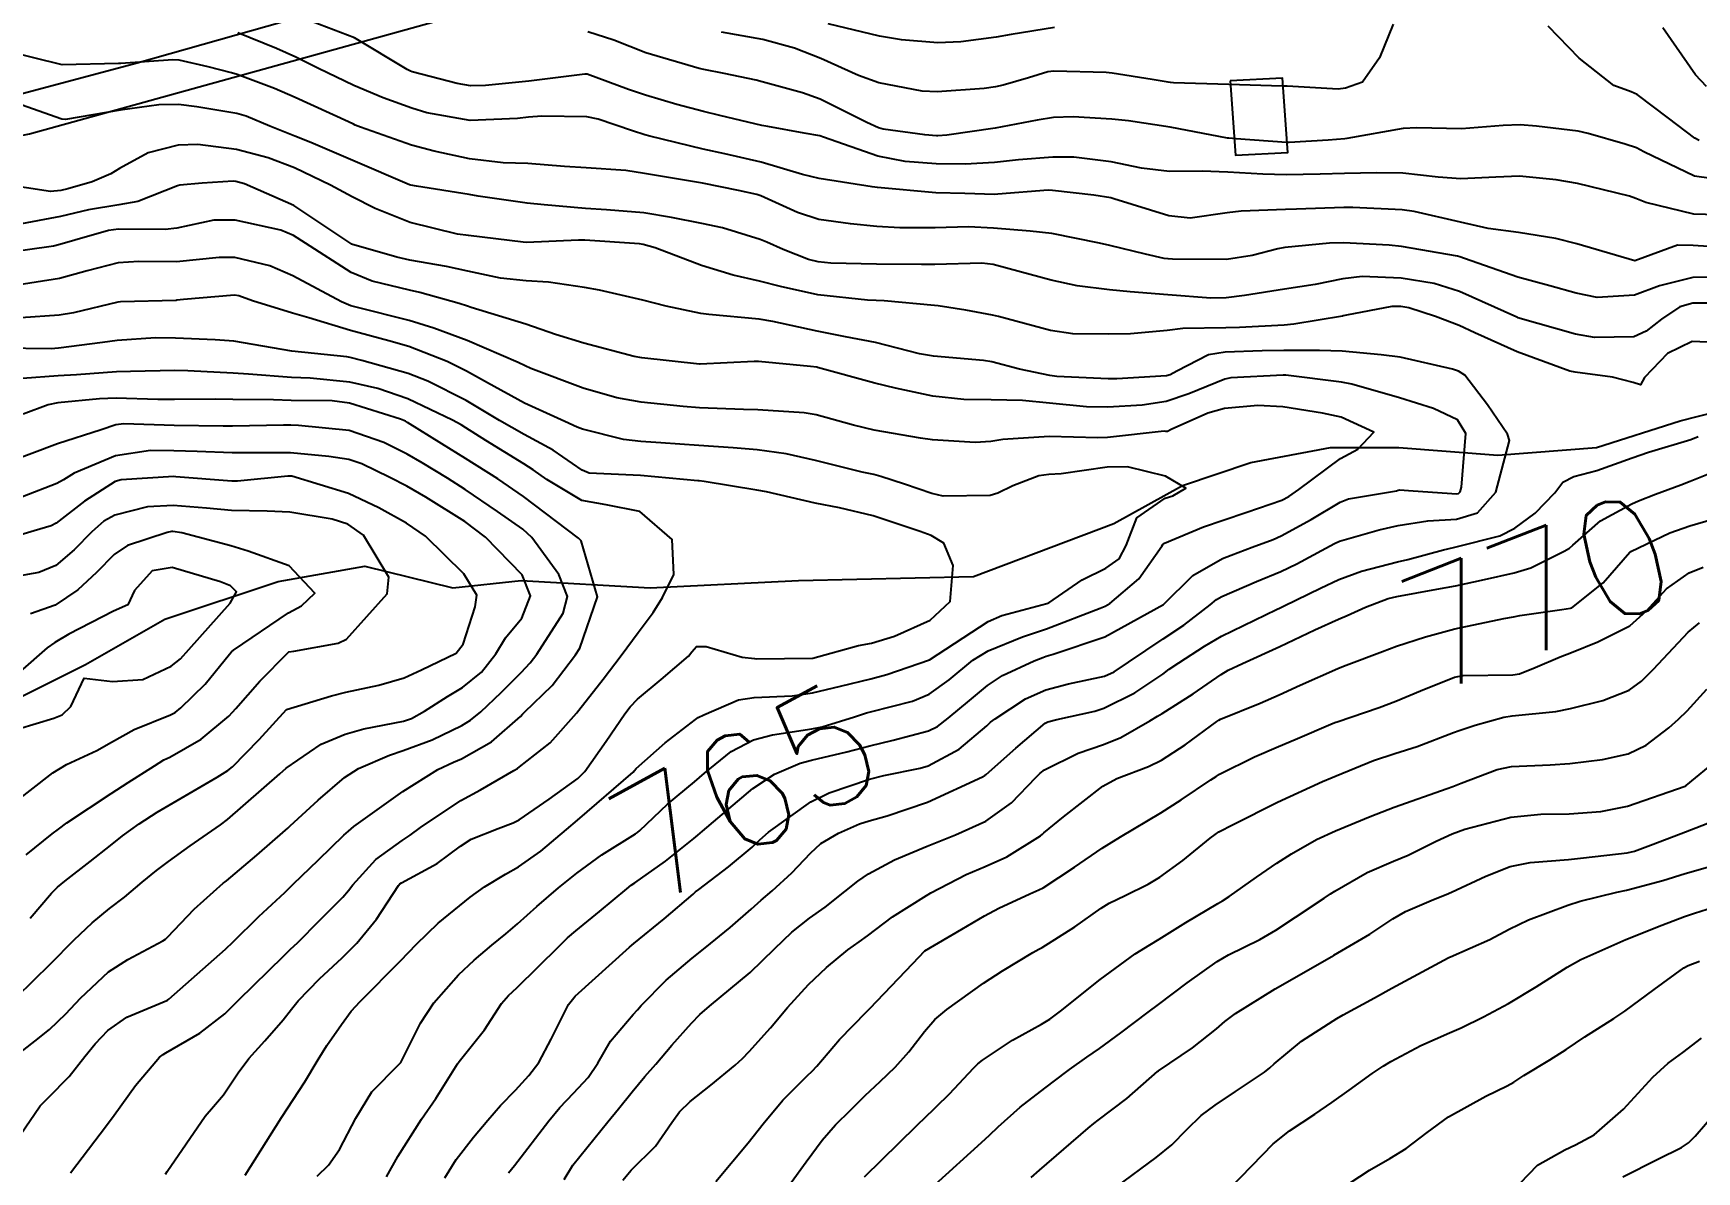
# Model space of a CAD drawing. Header units: metres. Extents: x 318500 to 325275, y 7408834 to 7428799.
# Drawn here: x 322262.3 to 322319.3, y 7422409.1 to 7422448.2 of the extents above; entities that cross this region are included whole.
import ezdxf
from ezdxf.enums import TextEntityAlignment as Align

# ---------------------------------------------------------------- set-up
doc = ezdxf.new("R2010")
doc.units = ezdxf.units.M
doc.header["$MEASUREMENT"] = 0
for name, color, linetype in [('Cotas', 45, 'Continuous'), ('Curvas de Nivel 1m', 11, 'Continuous'), ('Curvas de Nivel 5m', 15, 'Continuous'), ('Edificações', 30, 'Continuous'), ('Hidrografia', 140, 'Continuous'), ('Vias Primárias', 230, 'Continuous'), ('Vias Secundárias', 230, 'Continuous')]:
    doc.layers.add(name, color=color, linetype=linetype)
doc.styles.add('Style-STANDARD', font='STANDARD.shx')

msp = doc.modelspace()

# ---------------------------------------------------------------- linework, layer by layer
at = {"layer": 'Curvas de Nivel 1m', "flags": 128}
for points, elevation in [([(322320.816, 7422441.958), (322319.214, 7422442.003), (322317.575, 7422442.396), (322317.222, 7422442.537), (322317.012, 7422442.615), (322315.229, 7422443.047), (322314.493, 7422443.179), (322313.233, 7422443.298), (322312.427, 7422443.274), (322311.231, 7422443.208), (322310.451, 7422443.272), (322309.233, 7422443.41), (322308.335, 7422443.418), (322307.233, 7422443.389), (322306.404, 7422443.37), (322305.232, 7422443.353), (322304.432, 7422443.372), (322303.233, 7422443.441), (322302.356, 7422443.476), (322301.233, 7422443.466), (322300.28, 7422443.578), (322299.237, 7422443.796), (322297.95, 7422443.949), (322297.239, 7422443.957), (322296.062, 7422443.858), (322295.236, 7422443.772), (322294.228, 7422443.712), (322293.235, 7422443.724), (322292.167, 7422443.806), (322291.239, 7422443.986), (322289.372, 7422444.645), (322289.249, 7422444.685), (322288.703, 7422444.778), (322287.458, 7422445.003), (322287.252, 7422445.046), (322285.822, 7422445.388), (322285.257, 7422445.519), (322284.341, 7422445.757), (322283.262, 7422446.08), (322282.682, 7422446.277), (322281.269, 7422446.797), (322281.192, 7422446.804), (322279.267, 7422446.565), (322277.776, 7422446.414), (322277.265, 7422446.406), (322276.807, 7422446.479), (322275.269, 7422446.884), (322275.212, 7422446.904), (322275.098, 7422446.963), (322273.286, 7422448.052), (322271.609, 7422448.693)], 772), ([(322319.715, 7422440.89), (322319.198, 7422440.926), (322318.65, 7422440.933), (322317.19, 7422440.4), (322315.198, 7422440.979), (322314.48, 7422441.161), (322313.204, 7422441.372), (322312.164, 7422441.512), (322311.209, 7422441.728), (322309.625, 7422442.093), (322309.215, 7422442.144), (322307.517, 7422442.225), (322307.215, 7422442.228), (322305.595, 7422442.173), (322305.214, 7422442.163), (322303.696, 7422442.1), (322303.212, 7422442.04), (322301.95, 7422441.861), (322301.21, 7422441.94), (322299.332, 7422442.525), (322299.219, 7422442.555), (322298.637, 7422442.649), (322297.222, 7422442.816), (322297.073, 7422442.821), (322295.353, 7422442.689), (322295.231, 7422442.679), (322294.22, 7422442.705), (322293.22, 7422442.73), (322291.222, 7422442.913), (322291.037, 7422442.938), (322289.227, 7422443.222), (322288.65, 7422443.357), (322287.235, 7422443.778), (322285.988, 7422444.07), (322285.241, 7422444.231), (322283.417, 7422444.679), (322283.248, 7422444.724), (322282.823, 7422444.856), (322281.641, 7422445.261), (322281.255, 7422445.344), (322279.716, 7422445.365), (322279.254, 7422445.331), (322278.884, 7422445.283), (322277.253, 7422445.215), (322275.773, 7422445.47), (322275.257, 7422445.631), (322274.273, 7422445.988), (322273.264, 7422446.418), (322272.059, 7422447.002), (322271.276, 7422447.387), (322270.619, 7422447.681), (322269.288, 7422448.221)], 771), ([(322320.466, 7422443.127), (322319.234, 7422443.303), (322317.505, 7422444.138), (322317.248, 7422444.273), (322316.865, 7422444.406), (322315.597, 7422444.768), (322315.254, 7422444.842), (322313.822, 7422445.018), (322313.256, 7422445.066), (322312.68, 7422445.042), (322311.254, 7422444.922), (322309.712, 7422444.961), (322309.254, 7422444.942), (322307.317, 7422444.596), (322307.251, 7422444.587), (322306.68, 7422444.539), (322305.344, 7422444.463), (322305.249, 7422444.463), (322303.527, 7422444.586), (322303.268, 7422444.608), (322303.25, 7422444.609), (322303.228, 7422444.612), (322301.254, 7422444.984), (322299.83, 7422445.205), (322299.256, 7422445.264), (322297.937, 7422445.34), (322297.257, 7422445.32), (322296.703, 7422445.228), (322295.253, 7422444.953), (322293.599, 7422444.715), (322293.287, 7422444.681), (322293.249, 7422444.682), (322292.843, 7422444.726), (322291.422, 7422444.918), (322291.252, 7422444.965), (322290.86, 7422445.148), (322289.262, 7422445.943), (322288.647, 7422446.162), (322287.267, 7422446.543), (322287.059, 7422446.595), (322285.965, 7422446.82), (322285.272, 7422446.96), (322285.104, 7422447), (322283.28, 7422447.538), (322282.181, 7422447.972), (322281.291, 7422448.259)], 773), ([(322308.909, 7422448.516), (322308.439, 7422447.366), (322307.85, 7422446.531), (322307.268, 7422446.318), (322307.018, 7422446.293), (322305.268, 7422446.385), (322305.098, 7422446.392), (322303.269, 7422446.446), (322301.371, 7422446.507), (322301.269, 7422446.519), (322301.189, 7422446.531), (322300.646, 7422446.619), (322299.273, 7422446.836), (322299.063, 7422446.854), (322297.274, 7422446.905), (322297.063, 7422446.882), (322296.403, 7422446.679), (322295.533, 7422446.422), (322295.267, 7422446.365), (322294.885, 7422446.315), (322293.265, 7422446.197), (322292.759, 7422446.221), (322291.268, 7422446.509), (322290.577, 7422446.757), (322289.278, 7422447.336), (322288.378, 7422447.689), (322287.288, 7422447.996), (322285.87, 7422448.243)], 774), ([(322319.403, 7422444.53), (322319.252, 7422444.603), (322318.35, 7422445.298), (322317.267, 7422446.101), (322317.063, 7422446.198), (322316.477, 7422446.412), (322315.284, 7422447.352), (322314.224, 7422448.446)], 774), ([(322319.748, 7422438.943), (322319.176, 7422438.947), (322318.74, 7422438.818), (322318.104, 7422438.391), (322317.58, 7422437.98), (322317.161, 7422437.795), (322315.808, 7422437.773), (322315.162, 7422437.883), (322313.186, 7422438.444), (322313.17, 7422438.449), (322313.147, 7422438.46), (322311.179, 7422439.35), (322310.314, 7422439.626), (322309.183, 7422439.809), (322307.845, 7422439.862), (322307.183, 7422439.784), (322306.227, 7422439.59), (322305.179, 7422439.422), (322303.808, 7422439.212), (322303.175, 7422439.125), (322302.651, 7422439.12), (322301.176, 7422439.235), (322299.886, 7422439.338), (322299.178, 7422439.408), (322298.067, 7422439.545), (322297.181, 7422439.733), (322295.74, 7422440.129), (322295.186, 7422440.273), (322294.806, 7422440.315), (322293.186, 7422440.275), (322292.733, 7422440.274), (322291.185, 7422440.284), (322289.628, 7422440.323), (322289.186, 7422440.364), (322288.858, 7422440.446), (322287.984, 7422440.788), (322287.432, 7422441.035), (322287.195, 7422441.127), (322285.909, 7422441.528), (322285.203, 7422441.684), (322284.163, 7422441.883), (322283.208, 7422442.041), (322281.934, 7422442.144), (322281.21, 7422442.194), (322279.788, 7422442.325), (322279.212, 7422442.382), (322277.524, 7422442.618), (322277.216, 7422442.669), (322275.415, 7422442.957), (322275.22, 7422442.99), (322275.174, 7422443.007), (322273.233, 7422443.846), (322271.791, 7422444.456), (322271.245, 7422444.677), (322270.388, 7422445.023), (322269.576, 7422445.358), (322269.254, 7422445.458), (322267.882, 7422445.686), (322267.257, 7422445.763), (322266.579, 7422445.754), (322265.255, 7422445.563), (322263.379, 7422445.246), (322263.251, 7422445.257), (322261.864, 7422445.749)], 769), ([(322319.93, 7422437.597), (322319.159, 7422437.629), (322318.317, 7422437.224), (322317.526, 7422436.396), (322317.385, 7422436.149), (322317.137, 7422436.226), (322316.429, 7422436.411), (322315.142, 7422436.573), (322314.96, 7422436.615), (322313.152, 7422437.274), (322311.709, 7422437.925), (322311.165, 7422438.174), (322310.354, 7422438.492), (322309.448, 7422438.781), (322309.173, 7422438.834), (322308.86, 7422438.827), (322307.306, 7422438.529), (322307.192, 7422438.507), (322307.17, 7422438.501), (322305.495, 7422438.225), (322305.165, 7422438.195), (322303.638, 7422438.108), (322303.163, 7422438.101), (322301.693, 7422438.074), (322301.161, 7422438.011), (322299.893, 7422437.895), (322299.159, 7422437.883), (322297.919, 7422437.898), (322297.16, 7422438.007), (322295.37, 7422438.485), (322295.168, 7422438.533), (322294.253, 7422438.704), (322293.308, 7422438.855), (322293.172, 7422438.871), (322291.45, 7422439.023), (322291.173, 7422439.037), (322290.879, 7422439.047), (322289.175, 7422439.234), (322287.902, 7422439.514), (322287.179, 7422439.703), (322286.277, 7422439.91), (322285.184, 7422440.239), (322283.594, 7422440.846), (322283.192, 7422440.964), (322283.061, 7422440.982), (322281.193, 7422441.104), (322280.967, 7422441.11), (322279.192, 7422441.031), (322279.068, 7422441.036), (322277.195, 7422441.264), (322276.816, 7422441.316), (322275.201, 7422441.715), (322273.995, 7422442.192), (322273.214, 7422442.59), (322272.467, 7422442.998), (322271.229, 7422443.586), (322270.329, 7422443.928), (322269.238, 7422444.219), (322267.914, 7422444.386), (322267.239, 7422444.367), (322266.211, 7422444.105), (322265.227, 7422443.571), (322264.936, 7422443.383), (322264.297, 7422443.104), (322263.462, 7422442.871), (322263.215, 7422442.815), (322262.87, 7422442.781), (322261.218, 7422443.032)], 768), ([(322276.385, 7422408.936), (322276.776, 7422409.561), (322277.371, 7422410.337), (322277.86, 7422410.919), (322278.3, 7422411.413), (322278.805, 7422411.94), (322279.267, 7422412.45), (322279.611, 7422412.898), (322280.035, 7422413.689), (322280.622, 7422414.883), (322280.853, 7422415.165), (322282.721, 7422416.852), (322282.803, 7422416.92), (322282.872, 7422416.978), (322283.903, 7422417.821), (322284.898, 7422418.671), (322284.983, 7422418.744), (322285.091, 7422418.827), (322286.119, 7422419.605), (322286.922, 7422420.28), (322287.187, 7422420.535), (322287.481, 7422420.792), (322288.941, 7422421.834), (322289.563, 7422422.144), (322290.949, 7422422.618), (322291.443, 7422422.743), (322292.687, 7422422.991), (322292.955, 7422423.075), (322294.023, 7422423.645), (322294.976, 7422424.449), (322295.101, 7422424.566), (322295.254, 7422424.687), (322296.299, 7422425.368), (322296.995, 7422425.681), (322297.774, 7422425.883), (322299.003, 7422426.153), (322299.342, 7422426.298), (322299.828, 7422426.628), (322301.018, 7422427.434), (322301.723, 7422427.903), (322302.628, 7422428.594), (322302.85, 7422428.774), (322303.034, 7422428.883), (322304.22, 7422429.395), (322305.048, 7422429.737), (322305.606, 7422429.998), (322306.6, 7422430.537), (322306.891, 7422430.704), (322307.064, 7422430.784), (322308.42, 7422431.167), (322309.072, 7422431.317), (322310.096, 7422431.473), (322311.076, 7422431.54), (322311.802, 7422431.747), (322312.426, 7422432.46), (322312.89, 7422434.235), (322312.828, 7422434.454), (322312.136, 7422435.454), (322311.358, 7422436.477), (322311.142, 7422436.609), (322310.945, 7422436.681), (322309.149, 7422437.096), (322308.498, 7422437.168), (322307.151, 7422437.294), (322306.374, 7422437.32), (322305.151, 7422437.322), (322304.413, 7422437.309), (322303.15, 7422437.268), (322302.569, 7422437.176), (322301.489, 7422436.607), (322301.262, 7422436.485), (322301.138, 7422436.453), (322299.426, 7422436.346), (322299.136, 7422436.347), (322297.371, 7422436.432), (322297.137, 7422436.46), (322296.092, 7422436.68), (322295.144, 7422436.93), (322294.854, 7422436.984), (322293.146, 7422437.124), (322292.661, 7422437.213), (322291.153, 7422437.591), (322290.124, 7422437.792), (322289.158, 7422437.981), (322287.637, 7422438.319), (322287.164, 7422438.394), (322285.438, 7422438.554), (322285.166, 7422438.586), (322283.98, 7422438.842), (322283.172, 7422439.045), (322281.69, 7422439.387), (322281.176, 7422439.488), (322279.945, 7422439.666), (322279.178, 7422439.712), (322278.295, 7422439.803), (322277.181, 7422440.04), (322276.444, 7422440.202), (322275.185, 7422440.422), (322274.741, 7422440.522), (322273.19, 7422440.975), (322273.161, 7422440.99), (322271.209, 7422442.293), (322269.521, 7422443.035), (322269.221, 7422443.124), (322269.129, 7422443.134), (322268.06, 7422443.057), (322267.294, 7422442.993), (322267.219, 7422442.974), (322265.861, 7422442.433), (322265.208, 7422442.318), (322264.163, 7422442.148), (322263.202, 7422441.916), (322261.687, 7422441.632)], 767), ([(322274.389, 7422408.966), (322274.777, 7422409.665), (322275.586, 7422410.948), (322276.078, 7422411.663), (322276.819, 7422412.852), (322276.85, 7422412.899), (322276.881, 7422412.929), (322277.744, 7422414.013), (322278.327, 7422414.915), (322278.57, 7422415.196), (322278.855, 7422415.458), (322280.302, 7422416.889), (322280.59, 7422417.169), (322280.878, 7422417.413), (322281.686, 7422418.07), (322282.623, 7422418.854), (322282.78, 7422418.974), (322282.903, 7422419.056), (322283.957, 7422419.797), (322284.926, 7422420.577), (322285.066, 7422420.69), (322285.223, 7422420.826), (322286.945, 7422422.292), (322287.695, 7422422.789), (322288.573, 7422423.159), (322288.957, 7422423.262), (322290.166, 7422423.554), (322290.965, 7422423.763), (322291.755, 7422423.952), (322292.973, 7422424.269), (322293.275, 7422424.416), (322293.649, 7422424.71), (322294.374, 7422425.314), (322294.997, 7422425.83), (322295.515, 7422426.172), (322296.593, 7422426.674), (322296.894, 7422426.788), (322297.012, 7422426.83), (322297.247, 7422426.902), (322299.019, 7422427.501), (322301.03, 7422428.61), (322302.038, 7422429.607), (322303.054, 7422430.18), (322303.345, 7422430.296), (322304.068, 7422430.575), (322304.785, 7422430.843), (322305.066, 7422430.965), (322306.093, 7422431.526), (322307.084, 7422432.118), (322307.378, 7422432.234), (322309.021, 7422432.511), (322309.076, 7422432.525), (322309.123, 7422432.543), (322309.593, 7422432.502), (322311.089, 7422432.406), (322311.148, 7422432.42), (322311.201, 7422432.478), (322311.246, 7422432.632), (322311.395, 7422434.476), (322311.117, 7422434.946), (322310.285, 7422435.33), (322309.128, 7422435.693), (322307.491, 7422436.17), (322307.136, 7422436.239), (322305.223, 7422436.474), (322305.139, 7422436.477), (322303.339, 7422436.385), (322303.136, 7422436.34), (322301.9, 7422435.831), (322301.124, 7422435.575), (322300.295, 7422435.45), (322299.121, 7422435.375), (322298.385, 7422435.387), (322297.123, 7422435.515), (322296.198, 7422435.605), (322295.124, 7422435.632), (322294.185, 7422435.644), (322293.126, 7422435.758), (322291.844, 7422436.025), (322291.132, 7422436.203), (322289.165, 7422436.744), (322289.14, 7422436.753), (322288.924, 7422436.773), (322287.142, 7422436.945), (322286.997, 7422436.948), (322285.14, 7422436.849), (322285.118, 7422436.852), (322283.143, 7422437.065), (322282.881, 7422437.117), (322281.15, 7422437.574), (322280.177, 7422437.873), (322279.16, 7422438.22), (322277.295, 7422438.802), (322277.169, 7422438.844), (322276.882, 7422438.934), (322275.53, 7422439.311), (322275.174, 7422439.396), (322273.893, 7422439.695), (322273.18, 7422439.994), (322271.612, 7422441.006), (322271.194, 7422441.272), (322270.766, 7422441.447), (322269.201, 7422441.788), (322268.46, 7422441.792), (322267.197, 7422441.517), (322266.801, 7422441.469), (322265.196, 7422441.48), (322264.852, 7422441.439), (322263.698, 7422441.112), (322263.188, 7422440.958), (322262.966, 7422440.902), (322261.185, 7422440.647)], 766), ([(322269.545, 7422409.028), (322270.79, 7422411.01), (322271.582, 7422412.229), (322272.042, 7422412.998), (322272.346, 7422413.476), (322272.838, 7422414.196), (322273.18, 7422414.65), (322273.48, 7422414.981), (322274.864, 7422416.378), (322275.415, 7422416.952), (322276.153, 7422417.669), (322276.89, 7422418.274), (322277.26, 7422418.561), (322277.748, 7422418.922), (322278.462, 7422419.359), (322278.911, 7422419.612), (322279.678, 7422420.14), (322280.559, 7422420.886), (322280.933, 7422421.207), (322282.839, 7422422.852), (322282.891, 7422422.911), (322282.952, 7422422.985), (322283.941, 7422423.865), (322284.978, 7422424.667), (322285.079, 7422424.727), (322285.263, 7422424.826), (322286.462, 7422425.334), (322286.989, 7422425.413), (322288.294, 7422425.476), (322288.992, 7422425.574), (322289.955, 7422425.801), (322291, 7422426.055), (322291.541, 7422426.202), (322293.01, 7422426.707), (322295.023, 7422428.028), (322295.482, 7422428.229), (322297.03, 7422428.642), (322297.096, 7422428.669), (322298.239, 7422429.456), (322299.048, 7422429.849), (322299.512, 7422430.175), (322299.747, 7422430.63), (322300.119, 7422431.58), (322301.085, 7422432.255), (322301.353, 7422432.34), (322301.797, 7422432.603), (322301.094, 7422433.005), (322299.798, 7422433.33), (322299.097, 7422433.319), (322297.523, 7422433.092), (322297.094, 7422433.063), (322296.751, 7422433.016), (322295.86, 7422432.682), (322295.347, 7422432.426), (322295.085, 7422432.342), (322293.471, 7422432.328), (322293.085, 7422432.418), (322292.145, 7422432.734), (322291.343, 7422432.997), (322291.093, 7422433.065), (322290.695, 7422433.153), (322289.098, 7422433.55), (322288.09, 7422433.775), (322287.101, 7422433.915), (322286.274, 7422433.984), (322285.102, 7422434.062), (322283.794, 7422434.152), (322283.104, 7422434.204), (322282.516, 7422434.271), (322281.107, 7422434.619), (322280.922, 7422434.697), (322280.502, 7422434.889), (322279.119, 7422435.52), (322277.845, 7422436.208), (322277.135, 7422436.61), (322276.471, 7422436.94), (322275.147, 7422437.454), (322274.469, 7422437.651), (322273.155, 7422438.008), (322271.721, 7422438.445), (322271.164, 7422438.604), (322269.793, 7422439.031), (322269.326, 7422439.192), (322269.172, 7422439.215), (322267.429, 7422439.066), (322267.197, 7422439.043), (322267.17, 7422439.042), (322265.266, 7422438.992), (322265.168, 7422438.976), (322263.659, 7422438.616), (322263.161, 7422438.535), (322261.852, 7422438.447)], 764), ([(322266.803, 7422409.06), (322266.865, 7422409.153), (322268.168, 7422411.049), (322268.456, 7422411.384), (322268.801, 7422411.789), (322269.305, 7422412.54), (322269.669, 7422413.027), (322270.212, 7422413.636), (322270.84, 7422414.353), (322271.129, 7422414.724), (322271.356, 7422415.005), (322272.085, 7422415.77), (322272.865, 7422416.489), (322273.369, 7422416.983), (322274.047, 7422417.808), (322274.797, 7422418.962), (322274.843, 7422419.019), (322274.901, 7422419.056), (322276.129, 7422419.725), (322276.921, 7422420.313), (322277.294, 7422420.557), (322278.21, 7422420.917), (322278.729, 7422421.115), (322278.933, 7422421.222), (322279.97, 7422421.924), (322280.948, 7422422.64), (322281.19, 7422422.876), (322281.916, 7422423.915), (322282.559, 7422424.856), (322282.74, 7422425.097), (322282.988, 7422425.361), (322283.809, 7422426.031), (322284.743, 7422426.833), (322284.861, 7422426.982), (322285.013, 7422427.164), (322285.349, 7422427.161), (322286.585, 7422426.806), (322287.009, 7422426.75), (322287.063, 7422426.745), (322289.01, 7422426.77), (322290.573, 7422427.196), (322291.015, 7422427.286), (322291.804, 7422427.524), (322293.024, 7422428.074), (322293.718, 7422428.71), (322293.815, 7422429.942), (322293.497, 7422430.713), (322293.064, 7422430.97), (322292.682, 7422431.11), (322291.074, 7422431.652), (322289.919, 7422431.92), (322289.08, 7422432.085), (322287.412, 7422432.468), (322287.086, 7422432.53), (322285.276, 7422432.827), (322285.111, 7422432.851), (322285.09, 7422432.854), (322285.066, 7422432.854), (322283.092, 7422433.032), (322281.334, 7422433.118), (322281.093, 7422433.211), (322280.107, 7422433.902), (322279.105, 7422434.443), (322278.264, 7422434.918), (322277.12, 7422435.604), (322275.806, 7422436.274), (322275.134, 7422436.537), (322273.54, 7422436.984), (322273.141, 7422437.084), (322273.024, 7422437.109), (322271.144, 7422437.298), (322270.805, 7422437.356), (322269.149, 7422437.642), (322268.511, 7422437.688), (322267.15, 7422437.75), (322266.469, 7422437.758), (322265.149, 7422437.667), (322264.644, 7422437.601), (322263.144, 7422437.396), (322262.885, 7422437.383), (322261.144, 7422437.407)], 763), ([(322263.554, 7422409.108), (322264.786, 7422410.727), (322265.051, 7422411.087), (322265.78, 7422412.105), (322266.6, 7422413.072), (322266.725, 7422413.168), (322266.822, 7422413.223), (322267.988, 7422413.897), (322268.843, 7422414.565), (322269.082, 7422414.801), (322269.309, 7422415.033), (322270.865, 7422416.554), (322271.098, 7422416.777), (322271.336, 7422417.005), (322272.105, 7422417.774), (322272.894, 7422418.569), (322273.087, 7422418.798), (322273.229, 7422418.985), (322274.023, 7422419.863), (322274.923, 7422420.516), (322275.194, 7422420.688), (322275.55, 7422420.951), (322276.94, 7422421.881), (322277.612, 7422422.254), (322278.756, 7422422.912), (322278.876, 7422422.986), (322278.952, 7422423.034), (322280.002, 7422423.857), (322280.901, 7422424.881), (322280.935, 7422424.926), (322280.981, 7422424.979), (322281.821, 7422426.044), (322282.432, 7422426.859), (322283.018, 7422427.647), (322283.535, 7422428.335), (322283.851, 7422428.842), (322284.244, 7422429.636), (322284.179, 7422430.839), (322283.074, 7422431.793), (322281.916, 7422432.028), (322281.079, 7422432.178), (322279.882, 7422432.898), (322279.42, 7422433.232), (322279.095, 7422433.436), (322277.792, 7422434.234), (322277.107, 7422434.668), (322276.945, 7422434.769), (322276.653, 7422434.937), (322275.12, 7422435.659), (322274.085, 7422436.016), (322273.129, 7422436.235), (322271.766, 7422436.368), (322271.131, 7422436.399), (322269.653, 7422436.512), (322269.133, 7422436.545), (322267.572, 7422436.625), (322267.133, 7422436.631), (322265.613, 7422436.605), (322265.133, 7422436.595), (322263.752, 7422436.489), (322263.13, 7422436.452), (322261.91, 7422436.357)], 762), ([(322261.694, 7422410.218), (322262.315, 7422411.125), (322262.515, 7422411.402), (322262.799, 7422411.695), (322263.506, 7422412.413), (322264.04, 7422413.102), (322264.394, 7422413.529), (322264.834, 7422413.992), (322265.477, 7422414.447), (322266.849, 7422415.017), (322266.882, 7422415.037), (322266.924, 7422415.069), (322268.867, 7422416.787), (322269.132, 7422417.036), (322270.008, 7422417.898), (322270.896, 7422418.73), (322271.04, 7422418.867), (322271.181, 7422419.007), (322272.06, 7422419.851), (322272.926, 7422420.695), (322273.08, 7422420.835), (322273.262, 7422420.985), (322274.942, 7422422.188), (322276.144, 7422422.942), (322276.687, 7422423.201), (322276.956, 7422423.315), (322277.99, 7422423.895), (322278.978, 7422424.77), (322279.047, 7422424.841), (322279.123, 7422424.908), (322280.063, 7422425.825), (322280.864, 7422426.882), (322281.012, 7422427.108), (322281.625, 7422428.871), (322281.059, 7422430.786), (322280.97, 7422430.881), (322279.081, 7422432.314), (322278.204, 7422432.919), (322277.097, 7422433.618), (322276.282, 7422434.123), (322275.109, 7422434.855), (322275.042, 7422434.894), (322274.871, 7422434.964), (322273.118, 7422435.514), (322272.52, 7422435.595), (322271.119, 7422435.611), (322270.514, 7422435.624), (322269.119, 7422435.645), (322268.516, 7422435.652), (322267.118, 7422435.636), (322266.55, 7422435.644), (322265.119, 7422435.691), (322264.548, 7422435.669), (322263.116, 7422435.521), (322262.78, 7422435.46), (322261.929, 7422435.138)], 761), ([(322261.694, 7422415.132), (322262.862, 7422416.278), (322263.671, 7422417.108), (322264.288, 7422417.69), (322264.886, 7422418.176), (322265.407, 7422418.57), (322266.008, 7422419.079), (322266.502, 7422419.478), (322266.911, 7422419.788), (322267.654, 7422420.324), (322268.69, 7422421.044), (322268.932, 7422421.228), (322270.73, 7422422.796), (322270.95, 7422422.99), (322272.141, 7422423.82), (322272.968, 7422424.161), (322273.614, 7422424.336), (322274.975, 7422424.607), (322275.238, 7422424.694), (322275.695, 7422424.949), (322276.478, 7422425.448), (322276.992, 7422425.763), (322277.644, 7422426.28), (322278.141, 7422426.919), (322278.47, 7422427.461), (322279.022, 7422428.139), (322279.321, 7422428.906), (322279.041, 7422429.629), (322277.776, 7422430.923), (322277.068, 7422431.458), (322275.738, 7422432.292), (322275.086, 7422432.666), (322274.498, 7422432.969), (322273.541, 7422433.43), (322273.096, 7422433.577), (322272.407, 7422433.687), (322271.098, 7422433.808), (322269.884, 7422433.815), (322269.098, 7422433.806), (322267.891, 7422433.851), (322267.098, 7422433.876), (322266.29, 7422433.886), (322265.096, 7422433.704), (322263.677, 7422433.111), (322263.315, 7422432.888), (322263.085, 7422432.754), (322261.91, 7422432.305)], 759), ([(322278.57, 7422409.114), (322278.775, 7422409.363), (322279.952, 7422410.893), (322280.331, 7422411.353), (322280.804, 7422411.844), (322281.306, 7422412.379), (322281.633, 7422412.868), (322282.07, 7422413.623), (322282.845, 7422414.546), (322282.992, 7422414.704), (322283.116, 7422414.847), (322283.976, 7422415.722), (322284.866, 7422416.476), (322285.308, 7422416.823), (322286.168, 7422417.524), (322286.89, 7422418.156), (322287.229, 7422418.461), (322287.614, 7422418.789), (322288.289, 7422419.4), (322288.92, 7422420.074), (322289.284, 7422420.407), (322289.891, 7422420.76), (322290.609, 7422421.078), (322290.934, 7422421.184), (322291.55, 7422421.355), (322292.941, 7422421.825), (322294.827, 7422422.692), (322294.906, 7422422.736), (322294.951, 7422422.771), (322295.963, 7422423.682), (322296.978, 7422424.534), (322297.068, 7422424.579), (322297.371, 7422424.664), (322298.678, 7422424.951), (322298.986, 7422425.049), (322300.046, 7422425.572), (322301.004, 7422426.222), (322301.23, 7422426.385), (322301.556, 7422426.605), (322302.437, 7422427.175), (322303.019, 7422427.523), (322304.903, 7422428.436), (322305.029, 7422428.495), (322305.164, 7422428.558), (322306.412, 7422429.167), (322307.044, 7422429.47), (322307.817, 7422429.754), (322309.053, 7422430.071), (322309.407, 7422430.153), (322310.633, 7422430.486), (322310.976, 7422430.567), (322311.062, 7422430.583), (322312.561, 7422430.965), (322313.072, 7422431.224), (322313.779, 7422431.743), (322314.446, 7422432.436), (322314.725, 7422432.802), (322315.096, 7422433.004), (322315.885, 7422433.206), (322317.102, 7422433.642), (322317.664, 7422433.835), (322319.109, 7422434.266), (322319.367, 7422434.376)], 768), ([(322262.168, 7422417.843), (322262.894, 7422418.705), (322263.103, 7422418.91), (322263.352, 7422419.113), (322264.224, 7422419.787), (322264.919, 7422420.343), (322265.336, 7422420.674), (322265.903, 7422421.08), (322266.528, 7422421.481), (322266.937, 7422421.727), (322268.578, 7422422.678), (322268.949, 7422422.907), (322269.109, 7422423.038), (322270.019, 7422423.97), (322270.962, 7422425.01), (322272.505, 7422425.477), (322272.989, 7422425.597), (322274.129, 7422425.837), (322274.997, 7422426.095), (322275.592, 7422426.36), (322276.771, 7422426.934), (322277.013, 7422427.243), (322277.427, 7422428.525), (322277.484, 7422428.925), (322277.041, 7422429.662), (322275.729, 7422430.95), (322275.067, 7422431.398), (322274.125, 7422431.924), (322273.081, 7422432.41), (322271.135, 7422433.01), (322271.09, 7422433.014), (322271.001, 7422433.011), (322269.282, 7422432.842), (322269.087, 7422432.841), (322267.164, 7422432.993), (322267.089, 7422432.995), (322265.291, 7422432.884), (322265.086, 7422432.825), (322264.034, 7422432.148), (322263.064, 7422431.402), (322262.883, 7422431.302), (322262.31, 7422431.131), (322261.356, 7422430.845)], 758), ([(322280.481, 7422408.884), (322280.775, 7422409.366), (322281.971, 7422410.862), (322282.346, 7422411.308), (322282.805, 7422411.882), (322283.247, 7422412.412), (322283.621, 7422412.842), (322284.175, 7422413.491), (322284.841, 7422414.248), (322285.132, 7422414.539), (322285.463, 7422414.821), (322286.862, 7422415.983), (322287.693, 7422416.788), (322288.288, 7422417.369), (322288.886, 7422417.843), (322289.434, 7422418.222), (322290.108, 7422418.758), (322290.543, 7422419.116), (322290.909, 7422419.367), (322291.807, 7422419.847), (322292.924, 7422420.313), (322293.212, 7422420.429), (322293.903, 7422420.705), (322294.935, 7422421.176), (322295.822, 7422421.801), (322296.651, 7422422.673), (322296.799, 7422422.825), (322296.954, 7422422.938), (322298.106, 7422423.51), (322298.967, 7422423.803), (322299.563, 7422424.039), (322300.558, 7422424.616), (322300.821, 7422424.774), (322300.984, 7422424.867), (322302.049, 7422425.545), (322303.004, 7422426.206), (322303.244, 7422426.349), (322303.741, 7422426.579), (322305.016, 7422427.164), (322306.223, 7422427.743), (322307.026, 7422428.101), (322307.323, 7422428.231), (322307.961, 7422428.521), (322308.734, 7422428.813), (322309.036, 7422428.886), (322310.402, 7422429.128), (322311.042, 7422429.253), (322312.042, 7422429.468), (322313.049, 7422429.69), (322313.629, 7422429.867), (322314.771, 7422430.433), (322314.948, 7422430.545), (322315.063, 7422430.643), (322316.018, 7422431.474), (322317.085, 7422432.066), (322317.32, 7422432.164), (322317.904, 7422432.392), (322318.767, 7422432.71), (322319.095, 7422432.833), (322319.89, 7422433.16)], 769), ([(322262.034, 7422420.013), (322262.924, 7422420.734), (322263.144, 7422420.9), (322263.428, 7422421.113), (322264.94, 7422422.121), (322265.53, 7422422.498), (322266.431, 7422423.075), (322266.752, 7422423.273), (322266.955, 7422423.375), (322268.026, 7422423.992), (322268.976, 7422424.777), (322269.107, 7422424.909), (322269.22, 7422425.036), (322270.042, 7422425.976), (322271.009, 7422426.961), (322271.041, 7422426.979), (322271.208, 7422427.008), (322272.729, 7422427.276), (322273.014, 7422427.417), (322274.412, 7422428.969), (322274.466, 7422429.541), (322273.592, 7422430.982), (322273.066, 7422431.36), (322272.525, 7422431.539), (322271.071, 7422431.773), (322270.289, 7422431.805), (322269.072, 7422431.832), (322268.219, 7422431.907), (322267.074, 7422432.009), (322266.189, 7422431.963), (322265.069, 7422431.668), (322264.697, 7422431.464), (322264.283, 7422431.102), (322263.676, 7422430.485), (322263.042, 7422429.949), (322262.464, 7422429.704), (322261.035, 7422429.451)], 757), ([(322261.496, 7422421.702), (322262.947, 7422422.835), (322263.409, 7422423.113), (322264.452, 7422423.603), (322264.962, 7422423.884), (322265.738, 7422424.313), (322266.976, 7422424.823), (322267.139, 7422424.906), (322267.334, 7422425.065), (322268.171, 7422425.874), (322269.008, 7422426.902), (322269.069, 7422426.979), (322269.136, 7422427.038), (322271.023, 7422428.322), (322271.474, 7422428.557), (322271.927, 7422429.001), (322271.044, 7422429.931), (322269.643, 7422430.439), (322269.054, 7422430.621), (322267.37, 7422431.065), (322267.061, 7422431.111), (322267.019, 7422431.112), (322266.867, 7422431.072), (322265.506, 7422430.632), (322265.048, 7422430.323), (322264.438, 7422429.7), (322263.806, 7422429.108), (322263.025, 7422428.59), (322262.177, 7422428.288)], 756), ([(322285.685, 7422408.816), (322286.783, 7422410.137), (322287.3, 7422410.792), (322287.982, 7422411.602), (322288.815, 7422412.432), (322288.988, 7422412.598), (322289.141, 7422412.767), (322289.915, 7422413.678), (322290.848, 7422414.632), (322290.905, 7422414.693), (322290.956, 7422414.748), (322292.435, 7422416.296), (322292.847, 7422416.72), (322294.116, 7422417.467), (322294.889, 7422417.929), (322295.388, 7422418.19), (322296.443, 7422418.675), (322296.76, 7422418.813), (322296.903, 7422418.889), (322297.974, 7422419.595), (322298.924, 7422420.248), (322299.163, 7422420.4), (322299.56, 7422420.631), (322300.938, 7422421.456), (322301.638, 7422421.908), (322302.65, 7422422.593), (322302.832, 7422422.711), (322302.953, 7422422.784), (322304.156, 7422423.378), (322304.968, 7422423.736), (322305.546, 7422423.977), (322306.853, 7422424.532), (322306.942, 7422424.569), (322306.981, 7422424.584), (322308.427, 7422425.077), (322308.992, 7422425.29), (322309.846, 7422425.648), (322311.004, 7422426.112), (322311.311, 7422426.169), (322313.006, 7422426.192), (322313.232, 7422426.223), (322313.77, 7422426.442), (322314.636, 7422426.812), (322315.015, 7422426.955), (322315.924, 7422427.322), (322317.025, 7422427.879), (322317.594, 7422428.392), (322318.283, 7422429.14), (322319.05, 7422429.691), (322319.539, 7422429.886)], 771), ([(322288.261, 7422408.778), (322288.777, 7422409.484), (322289.321, 7422410.228), (322289.788, 7422410.76), (322290.292, 7422411.261), (322290.805, 7422411.766), (322291.311, 7422412.244), (322291.825, 7422412.735), (322292.301, 7422413.255), (322292.839, 7422413.961), (322293.193, 7422414.367), (322293.597, 7422414.709), (322294.859, 7422415.616), (322295.504, 7422416.043), (322296.547, 7422416.673), (322296.759, 7422416.784), (322296.873, 7422416.842), (322297.987, 7422417.55), (322298.893, 7422418.188), (322299.172, 7422418.36), (322299.712, 7422418.628), (322300.506, 7422419.016), (322300.91, 7422419.257), (322301.697, 7422419.824), (322302.633, 7422420.593), (322302.802, 7422420.72), (322302.932, 7422420.802), (322303.414, 7422421.062), (322304.943, 7422421.831), (322306.487, 7422422.537), (322306.81, 7422422.674), (322306.953, 7422422.733), (322308.227, 7422423.251), (322308.965, 7422423.494), (322309.728, 7422423.739), (322310.976, 7422424.216), (322311.166, 7422424.288), (322311.722, 7422424.469), (322312.695, 7422424.744), (322312.985, 7422424.786), (322314.486, 7422424.936), (322314.989, 7422425.037), (322316.095, 7422425.312), (322316.999, 7422425.668), (322317.422, 7422425.976), (322317.831, 7422426.388), (322319.023, 7422427.653), (322319.413, 7422427.979)], 772), ([(322290.772, 7422408.974), (322292.566, 7422410.723), (322292.68, 7422410.833), (322292.793, 7422410.939), (322293.691, 7422411.822), (322294.52, 7422412.695), (322294.667, 7422412.848), (322294.824, 7422412.978), (322295.852, 7422413.662), (322296.843, 7422414.209), (322297.128, 7422414.383), (322297.501, 7422414.66), (322298.861, 7422415.745), (322300.058, 7422416.622), (322300.561, 7422416.929), (322300.878, 7422417.122), (322301.791, 7422417.697), (322302.896, 7422418.348), (322303.051, 7422418.435), (322303.286, 7422418.584), (322304.224, 7422419.256), (322304.918, 7422419.731), (322305.419, 7422420.056), (322306.274, 7422420.54), (322306.933, 7422420.845), (322308.118, 7422421.339), (322308.941, 7422421.657), (322310.759, 7422422.294), (322310.949, 7422422.361), (322311.241, 7422422.476), (322312.47, 7422422.945), (322312.959, 7422423.053), (322314.286, 7422423.111), (322314.961, 7422423.154), (322316.089, 7422423.287), (322316.966, 7422423.485), (322317.579, 7422423.783), (322318.358, 7422424.379), (322318.688, 7422424.67), (322318.989, 7422424.959), (322319.666, 7422425.697)], 773), ([(322293.205, 7422408.713), (322294.785, 7422410.154), (322295.069, 7422410.405), (322295.366, 7422410.684), (322296.116, 7422411.361), (322296.808, 7422411.903), (322297.246, 7422412.231), (322297.81, 7422412.655), (322298.399, 7422413.074), (322298.831, 7422413.375), (322299.563, 7422413.906), (322300.503, 7422414.615), (322300.853, 7422414.884), (322301.838, 7422415.623), (322302.868, 7422416.359), (322303.259, 7422416.584), (322304.332, 7422417.115), (322304.883, 7422417.43), (322305.562, 7422417.878), (322306.545, 7422418.535), (322306.755, 7422418.68), (322306.904, 7422418.772), (322308.019, 7422419.413), (322308.919, 7422419.798), (322309.419, 7422420.006), (322310.38, 7422420.488), (322310.933, 7422420.742), (322311.358, 7422420.897), (322312.939, 7422421.313), (322313.967, 7422421.412), (322314.94, 7422421.425), (322316.027, 7422421.5), (322316.943, 7422421.686), (322318.913, 7422422.371), (322318.935, 7422422.385), (322318.95, 7422422.392), (322320.039, 7422423.284)], 774), ([(322299.417, 7422408.63), (322300.78, 7422409.635), (322301.319, 7422410.07), (322301.832, 7422410.6), (322302.322, 7422411.07), (322302.803, 7422411.425), (322303.496, 7422411.894), (322304.488, 7422412.565), (322304.675, 7422412.71), (322304.824, 7422412.844), (322305.759, 7422413.623), (322306.847, 7422414.323), (322306.977, 7422414.4), (322307.193, 7422414.527), (322308.26, 7422415.112), (322308.859, 7422415.441), (322310.786, 7422416.481), (322310.842, 7422416.509), (322310.871, 7422416.524), (322312.225, 7422417.114), (322312.885, 7422417.467), (322313.541, 7422417.793), (322314.898, 7422418.291), (322315.323, 7422418.424), (322316.576, 7422418.734), (322316.906, 7422418.811), (322318.156, 7422419.136), (322318.915, 7422419.374), (322319.68, 7422419.601)], 776), ([(322303.316, 7422408.582), (322304.785, 7422410.106), (322305.347, 7422410.552), (322306.22, 7422411.117), (322306.805, 7422411.523), (322307.397, 7422411.941), (322308.186, 7422412.516), (322308.563, 7422412.773), (322308.826, 7422412.928), (322309.851, 7422413.479), (322310.842, 7422413.916), (322311.234, 7422414.084), (322312.008, 7422414.463), (322312.855, 7422414.915), (322313.814, 7422415.486), (322314.867, 7422416.164), (322315.337, 7422416.423), (322316.887, 7422417.114), (322318.116, 7422417.605), (322318.895, 7422417.898), (322319.244, 7422418.019), (322320.326, 7422418.356)], 777), ([(322307.064, 7422408.527), (322308.092, 7422409.202), (322308.786, 7422409.598), (322309.353, 7422409.941), (322310.067, 7422410.491), (322310.805, 7422411.027), (322312.086, 7422411.735), (322312.816, 7422412.09), (322313.041, 7422412.224), (322313.381, 7422412.444), (322314.277, 7422412.987), (322314.834, 7422413.345), (322315.482, 7422413.778), (322316.477, 7422414.406), (322316.854, 7422414.66), (322317.855, 7422415.395), (322318.877, 7422416.141), (322319.019, 7422416.227), (322319.405, 7422416.365)], 778), ([(322312.964, 7422408.448), (322313.853, 7422409.371), (322314.792, 7422409.899), (322315.155, 7422410.064), (322315.795, 7422410.415), (322316.809, 7422411.293), (322317.806, 7422412.385), (322318.339, 7422412.866), (322318.833, 7422413.233), (322319.479, 7422413.725)], 779)]:
    msp.add_lwpolyline(points, dxfattribs=dict(at, elevation=elevation))
at = {"layer": 'Curvas de Nivel 5m', "flags": 128}
for points, elevation in [([(322297.296, 7422448.408), (322295.81, 7422448.167), (322295.291, 7422448.071), (322294.081, 7422447.915), (322293.287, 7422447.883), (322292.051, 7422447.976), (322291.29, 7422448.108), (322289.531, 7422448.533)], 775), ([(322319.649, 7422446.374), (322319.276, 7422446.776), (322318.151, 7422448.391)], 775), ([(322320.694, 7422439.866), (322319.184, 7422439.83), (322318.037, 7422439.536), (322317.178, 7422439.225), (322315.898, 7422439.14), (322315.179, 7422439.289), (322314.274, 7422439.537), (322313.184, 7422439.835), (322311.351, 7422440.478), (322311.191, 7422440.539), (322311.117, 7422440.555), (322309.196, 7422440.893), (322308.77, 7422440.94), (322307.197, 7422441.017), (322306.728, 7422441.006), (322305.194, 7422440.851), (322304.949, 7422440.808), (322304.067, 7422440.577), (322303.189, 7422440.443), (322301.342, 7422440.455), (322301.189, 7422440.463), (322301.058, 7422440.481), (322300.414, 7422440.622), (322299.194, 7422440.92), (322298.835, 7422441.006), (322297.2, 7422441.338), (322296.462, 7422441.416), (322295.203, 7422441.524), (322294.345, 7422441.561), (322293.202, 7422441.531), (322291.989, 7422441.525), (322291.202, 7422441.58), (322290.297, 7422441.665), (322289.206, 7422441.817), (322288.485, 7422442.057), (322287.217, 7422442.63), (322287.089, 7422442.673), (322286.455, 7422442.811), (322285.223, 7422443.06), (322284.95, 7422443.107), (322283.228, 7422443.398), (322282.591, 7422443.499), (322281.231, 7422443.589), (322280.488, 7422443.634), (322279.232, 7422443.732), (322278.39, 7422443.761), (322277.235, 7422443.898), (322276.024, 7422444.162), (322275.241, 7422444.371), (322273.492, 7422444.986), (322273.317, 7422445.055), (322273.251, 7422445.083), (322273.082, 7422445.162), (322271.26, 7422446.001), (322270.55, 7422446.308), (322269.268, 7422446.791), (322269.073, 7422446.848), (322268.266, 7422447.055), (322267.273, 7422447.282), (322267.055, 7422447.29), (322265.271, 7422447.165), (322265.199, 7422447.163), (322263.27, 7422447.12), (322261.277, 7422447.609)], 770), ([(322272.006, 7422408.998), (322272.392, 7422409.376), (322272.779, 7422409.912), (322273.34, 7422410.982), (322273.884, 7422411.893), (322274.818, 7422412.838), (322274.88, 7422412.898), (322274.913, 7422412.959), (322275.551, 7422414.238), (322276.009, 7422414.943), (322276.86, 7422415.904), (322277.387, 7422416.402), (322277.996, 7422416.919), (322278.477, 7422417.313), (322278.881, 7422417.652), (322279.542, 7422418.248), (322280.289, 7422418.889), (322280.628, 7422419.16), (322280.908, 7422419.385), (322281.772, 7422420.013), (322282.928, 7422420.735), (322282.997, 7422420.781), (322283.072, 7422420.849), (322284.02, 7422421.758), (322284.947, 7422422.522), (322285.294, 7422422.825), (322286.207, 7422423.566), (322286.967, 7422423.959), (322287.619, 7422424.141), (322288.974, 7422424.343), (322289.326, 7422424.415), (322290.435, 7422424.755), (322290.847, 7422424.886), (322290.983, 7422424.922), (322292.427, 7422425.29), (322292.992, 7422425.528), (322293.686, 7422426.024), (322294.497, 7422426.698), (322295.013, 7422427.023), (322296.2, 7422427.496), (322297.021, 7422427.777), (322298.863, 7422428.477), (322299.029, 7422428.546), (322299.193, 7422428.638), (322300.183, 7422429.483), (322300.972, 7422430.611), (322301.007, 7422430.665), (322301.061, 7422430.708), (322302.4, 7422431.267), (322303.074, 7422431.505), (322303.884, 7422431.772), (322305.084, 7422432.189), (322305.331, 7422432.311), (322305.671, 7422432.551), (322307.101, 7422433.619), (322307.693, 7422433.935), (322308.237, 7422434.519), (322307.118, 7422435.035), (322306.484, 7422435.176), (322305.123, 7422435.394), (322304.261, 7422435.435), (322303.121, 7422435.334), (322302.545, 7422435.17), (322301.291, 7422434.608), (322301.172, 7422434.547), (322301.109, 7422434.547), (322301.052, 7422434.554), (322299.107, 7422434.336), (322298.784, 7422434.322), (322297.107, 7422434.373), (322295.523, 7422434.269), (322295.105, 7422434.202), (322294.568, 7422434.162), (322293.105, 7422434.255), (322292.692, 7422434.313), (322291.108, 7422434.594), (322290.4, 7422434.757), (322289.115, 7422435.11), (322288.713, 7422435.179), (322287.117, 7422435.285), (322286.623, 7422435.302), (322285.118, 7422435.36), (322284.557, 7422435.397), (322283.121, 7422435.551), (322282.283, 7422435.702), (322281.127, 7422436.034), (322279.338, 7422436.706), (322279.138, 7422436.797), (322278.898, 7422436.912), (322277.151, 7422437.669), (322276.014, 7422438.09), (322275.161, 7422438.356), (322273.346, 7422438.809), (322273.168, 7422438.854), (322272.843, 7422438.993), (322271.179, 7422439.887), (322270.383, 7422440.223), (322269.185, 7422440.514), (322268.65, 7422440.513), (322267.183, 7422440.366), (322265.889, 7422440.377), (322265.182, 7422440.332), (322264.126, 7422440.053), (322263.177, 7422439.797), (322261.571, 7422439.541)], 765), ([(322261.702, 7422413.131), (322262.328, 7422413.624), (322262.834, 7422414.027), (322263.395, 7422414.558), (322263.892, 7422415.104), (322264.859, 7422416.009), (322265.515, 7422416.432), (322266.715, 7422417.072), (322266.811, 7422417.13), (322266.872, 7422417.193), (322267.788, 7422418.155), (322268.788, 7422419.042), (322268.853, 7422419.088), (322268.901, 7422419.129), (322269.935, 7422420.004), (322270.928, 7422420.864), (322271.004, 7422420.934), (322271.082, 7422421.008), (322272.039, 7422421.899), (322272.947, 7422422.669), (322273.427, 7422422.983), (322274.484, 7422423.441), (322274.96, 7422423.599), (322275.947, 7422423.964), (322276.973, 7422424.455), (322277.267, 7422424.635), (322277.618, 7422424.924), (322278.32, 7422425.587), (322279, 7422426.272), (322279.31, 7422426.601), (322279.538, 7422426.902), (322280.445, 7422428.309), (322280.588, 7422428.887), (322280.298, 7422429.635), (322279.375, 7422430.905), (322279.064, 7422431.192), (322278.191, 7422431.801), (322277.084, 7422432.555), (322276.48, 7422432.939), (322275.611, 7422433.468), (322275.098, 7422433.76), (322274.299, 7422434.169), (322273.106, 7422434.578), (322271.371, 7422434.743), (322271.107, 7422434.755), (322270.851, 7422434.758), (322269.107, 7422434.728), (322268.786, 7422434.724), (322267.107, 7422434.745), (322265.384, 7422434.811), (322265.107, 7422434.772), (322264.603, 7422434.595), (322263.1, 7422434.124), (322261.438, 7422433.49)], 760), ([(322282.493, 7422408.854), (322282.774, 7422409.202), (322283.605, 7422410.018), (322284.171, 7422410.836), (322284.433, 7422411.196), (322284.801, 7422411.556), (322285.513, 7422412.116), (322286.34, 7422412.807), (322286.594, 7422413.033), (322286.827, 7422413.266), (322287.55, 7422414.079), (322288.137, 7422414.781), (322288.858, 7422415.573), (322289.475, 7422416.153), (322290.211, 7422416.757), (322290.595, 7422417.032), (322290.877, 7422417.242), (322291.739, 7422417.886), (322292.899, 7422418.625), (322292.956, 7422418.662), (322293.054, 7422418.718), (322294.262, 7422419.347), (322294.914, 7422419.613), (322295.657, 7422419.945), (322296.807, 7422420.671), (322296.876, 7422420.725), (322296.931, 7422420.774), (322297.603, 7422421.327), (322298.947, 7422422.379), (322299.434, 7422422.633), (322300.52, 7422423.053), (322300.96, 7422423.269), (322301.773, 7422423.797), (322302.854, 7422424.591), (322302.928, 7422424.644), (322302.981, 7422424.672), (322304.342, 7422425.218), (322304.994, 7422425.51), (322305.712, 7422425.837), (322307.008, 7422426.416), (322307.089, 7422426.449), (322307.298, 7422426.527), (322308.535, 7422426.994), (322309.017, 7422427.174), (322310.019, 7422427.494), (322311.023, 7422427.772), (322312.701, 7422428.129), (322313.027, 7422428.185), (322313.249, 7422428.227), (322314.686, 7422428.433), (322314.985, 7422428.476), (322315.031, 7422428.496), (322316.104, 7422429.354), (322317.021, 7422430.401), (322317.04, 7422430.42), (322317.06, 7422430.431), (322318.396, 7422431.061), (322319.074, 7422431.306), (322319.9, 7422431.545)], 770), ([(322261.765, 7422424.341), (322262.974, 7422424.713), (322263.27, 7422424.821), (322263.565, 7422425.111), (322264.02, 7422426.079), (322264.993, 7422425.966), (322266.036, 7422426.038), (322267.001, 7422426.492), (322267.326, 7422426.744), (322267.603, 7422427.061), (322269.026, 7422428.649), (322269.248, 7422429.037), (322269.033, 7422429.251), (322268.694, 7422429.386), (322267.042, 7422429.871), (322266.351, 7422429.766), (322265.741, 7422429.083), (322265.517, 7422428.593), (322265.023, 7422428.378), (322263.495, 7422427.593), (322263.012, 7422427.299), (322262.751, 7422427.124), (322261.828, 7422426.308)], 755), ([(322296.494, 7422408.952), (322296.775, 7422409.202), (322298.447, 7422410.645), (322298.636, 7422410.799), (322298.794, 7422410.916), (322299.771, 7422411.66), (322300.82, 7422412.58), (322300.836, 7422412.594), (322300.859, 7422412.61), (322302.03, 7422413.4), (322302.842, 7422414.05), (322303.131, 7422414.3), (322303.499, 7422414.58), (322304.859, 7422415.421), (322306.797, 7422416.531), (322306.845, 7422416.555), (322306.871, 7422416.575), (322308.1, 7422417.3), (322308.89, 7422417.82), (322309.327, 7422418.07), (322310.285, 7422418.489), (322310.722, 7422418.663), (322310.904, 7422418.743), (322312.083, 7422419.292), (322312.918, 7422419.619), (322313.602, 7422419.761), (322314.922, 7422419.864), (322315.43, 7422419.915), (322316.925, 7422420.084), (322317.178, 7422420.144), (322317.826, 7422420.387), (322318.934, 7422420.811), (322320.052, 7422421.246)], 775), ([(322316.779, 7422408.973), (322317.982, 7422409.576), (322318.794, 7422409.976), (322319.032, 7422410.132), (322319.258, 7422410.365), (322319.975, 7422411.192)], 780)]:
    msp.add_lwpolyline(points, dxfattribs=dict(at, elevation=elevation))
at = {"layer": 'Edificações'}
msp.add_lwpolyline([(322303.315, 7422446.57), (322303.504, 7422444.023), (322305.297, 7422444.117), (322305.108, 7422446.664)], close=True, dxfattribs=at)
at = {"layer": 'Hidrografia'}
msp.add_lwpolyline([(322261.48, 7422425.26), (322264.069, 7422426.554), (322266.786, 7422428.106), (322270.669, 7422429.4), (322273.646, 7422429.917), (322276.657, 7422429.176), (322279.003, 7422429.436), (322283.433, 7422429.176), (322288.515, 7422429.436), (322294.51, 7422429.566), (322299.331, 7422431.39), (322301.677, 7422432.692), (322304.022, 7422433.474), (322306.759, 7422433.995), (322309.104, 7422433.995), (322312.492, 7422433.734), (322315.88, 7422433.995), (322318.747, 7422434.906), (322325.43, 7422436.613)], dxfattribs=at)
at = {"layer": 'Vias Primárias'}
for points in [[(323715.644, 7420145.548, 0), (323709.04, 7420132.939)], [(323831.088, 7420001.787, 0), (323833.844, 7420008.443, 0.220888)]]:
    msp.add_lwpolyline(points, format="xyb", dxfattribs=at)
at = {"layer": 'Vias Secundárias'}
msp.add_lwpolyline([(322278.731, 7422450.843), (322265.835, 7422447.176), (322261.591, 7422446.053), (322255.365, 7422445.164), (322255.89, 7422443.524), (322262.144, 7422444.752), (322276.216, 7422448.659)], dxfattribs=at)

# ---------------------------------------------------------------- texts
at = {"layer": 'Cotas', "style": 'Style-STANDARD'}
for s, rotation, p in [('770', 21.3537, (322313.86, 7422429.07, 770)), ('765', 28.4795, (322286.674, 7422422.197, 765))]:
    msp.add_text(s, height=4, rotation=rotation, dxfattribs=at).set_placement(p, align=Align.MIDDLE_CENTER)

doc.saveas('drawing.dxf')
